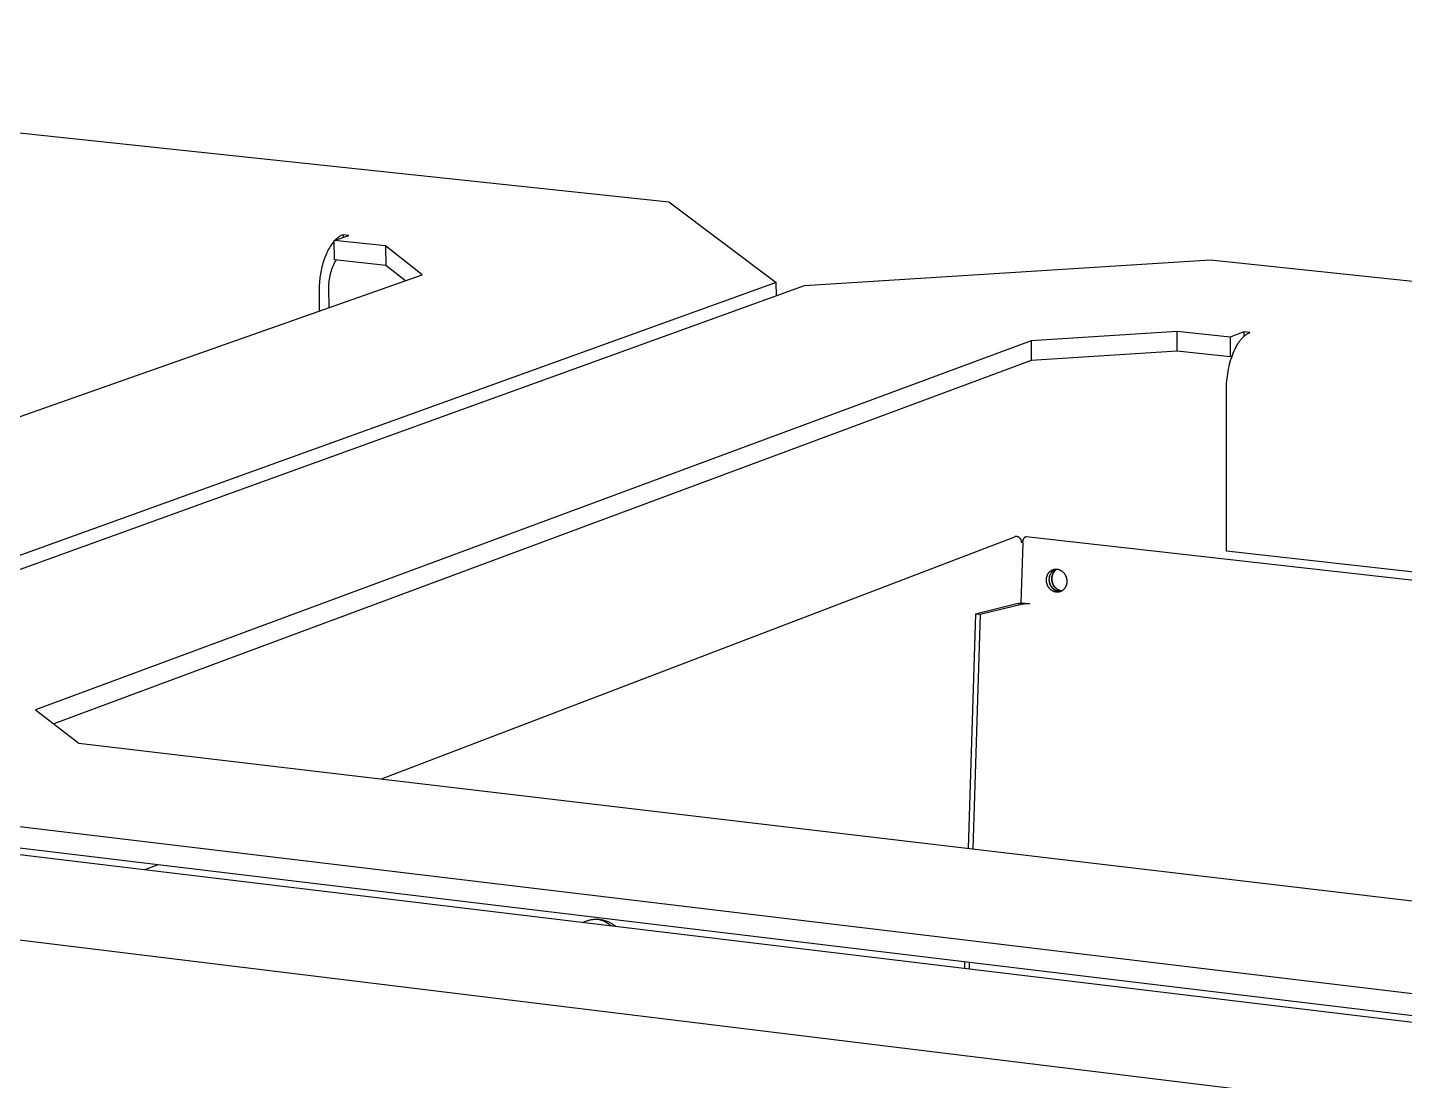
# Model space of a CAD drawing. Header units: millimetres. Extents: x 974 to 5700, y -47 to 3256.
# Drawn here: x 2355.9 to 2558.8, y 1244.7 to 1399.8 of the extents above; entities that cross this region are included whole.
import ezdxf

# ---------------------------------------------------------------- set-up
doc = ezdxf.new("R2010")
doc.units = ezdxf.units.MM
doc.header["$MEASUREMENT"] = 0
doc.layers.add('Domyslna', color=7, linetype='Continuous', true_color=0x000000)
doc.layers.add('Utwórz2D linie widoczne', color=7, linetype='Continuous', true_color=0x000000)

msp = doc.modelspace()

# ---------------------------------------------------------------- linework, layer by layer
at = {"layer": 'Domyslna'}
msp.add_line((2304.25, 1271.53), (2606.34, 1234.64), dxfattribs=at)
at = {"layer": 'Utwórz2D linie widoczne'}
for p, q in [((2209.34, 1399.8), (2450.39, 1374.11)), ((2450.39, 1374.11), (2466.24, 1362.24)), ((2400.5, 1367.53), (2400.39, 1367.34)), ((2400.62, 1367.71), (2400.5, 1367.53)), ((2400.74, 1367.88), (2400.62, 1367.71)), ((2400.86, 1368.04), (2400.74, 1367.88)), ((2400.92, 1368.12), (2400.86, 1368.04)), ((2400.98, 1368.19), (2400.92, 1368.12)), ((2401.05, 1368.27), (2400.98, 1368.19)), ((2401.11, 1368.34), (2401.05, 1368.27)), ((2401.11, 1368.43), (2403.24, 1369.18)), ((2401.13, 1365.58), (2401.11, 1368.43)), ((2408.66, 1367.62), (2401.11, 1368.43)), ((2401.31, 1368.55), (2401.24, 1368.48)), ((2401.38, 1368.62), (2401.31, 1368.55)), ((2401.46, 1368.69), (2401.38, 1368.62)), ((2401.53, 1368.76), (2401.46, 1368.69)), ((2401.61, 1368.82), (2401.53, 1368.76)), ((2401.69, 1368.88), (2401.61, 1368.82)), ((2401.77, 1368.94), (2401.69, 1368.88)), ((2401.86, 1369), (2401.77, 1368.94)), ((2401.95, 1369.05), (2401.86, 1369)), ((2402.03, 1369.1), (2401.95, 1369.05)), ((2402.12, 1369.15), (2402.03, 1369.1)), ((2402.21, 1369.19), (2402.12, 1369.15)), ((2402.31, 1369.23), (2402.21, 1369.19)), ((2402.4, 1369.27), (2402.31, 1369.23)), ((2402.4, 1369.27), (2402.4, 1368.89)), ((2403.24, 1369.18), (2402.4, 1369.27)), ((2414.08, 1363.37), (2408.66, 1367.62)), ((2408.66, 1367.62), (2408.69, 1364.76)), ((2399.59, 1365.56), (2399.51, 1365.31)), ((2399.68, 1365.8), (2399.59, 1365.56)), ((2399.77, 1366.04), (2399.68, 1365.8)), ((2399.86, 1366.27), (2399.77, 1366.04)), ((2399.96, 1366.5), (2399.86, 1366.27)), ((2400.06, 1366.72), (2399.96, 1366.5)), ((2400.17, 1366.93), (2400.06, 1366.72)), ((2400.28, 1367.14), (2400.17, 1366.93)), ((2400.39, 1367.34), (2400.28, 1367.14)), ((2408.69, 1364.76), (2401.13, 1365.58)), ((2401.28, 1365.33), (2401.41, 1365.55)), ((2470.4, 1361.79), (2530.21, 1365.6)), ((2530.21, 1365.6), (2792.65, 1337.63)), ((2263.48, 1310.31), (2414.08, 1363.37)), ((2399.07, 1363.5), (2399.03, 1363.23)), ((2399.12, 1363.76), (2399.07, 1363.5)), ((2399.17, 1364.02), (2399.12, 1363.76)), ((2399.23, 1364.28), (2399.17, 1364.02)), ((2399.29, 1364.54), (2399.23, 1364.28)), ((2399.36, 1364.8), (2399.29, 1364.54)), ((2399.43, 1365.06), (2399.36, 1364.8)), ((2399.51, 1365.31), (2399.43, 1365.06)), ((2400.49, 1363.23), (2400.54, 1363.48)), ((2400.54, 1363.48), (2400.61, 1363.72)), ((2400.61, 1363.72), (2400.68, 1363.96)), ((2400.68, 1363.96), (2400.76, 1364.19)), ((2400.76, 1364.19), (2400.85, 1364.43)), ((2400.85, 1364.43), (2400.95, 1364.66)), ((2400.95, 1364.66), (2401.05, 1364.89)), ((2401.05, 1364.89), (2401.16, 1365.11)), ((2401.16, 1365.11), (2401.28, 1365.33)), ((2411.58, 1362.49), (2408.69, 1364.76)), ((2466.24, 1362.24), (2296.25, 1300.93)), ((2300.62, 1300.41), (2470.4, 1361.79)), ((2398.88, 1361.45), (2398.87, 1360.98)), ((2398.9, 1361.95), (2398.88, 1361.45)), ((2398.92, 1362.2), (2398.9, 1361.95)), ((2398.94, 1362.46), (2398.92, 1362.2)), ((2398.96, 1362.71), (2398.94, 1362.46)), ((2399, 1362.97), (2398.96, 1362.71)), ((2399.03, 1363.23), (2399, 1362.97)), ((2400.33, 1361.99), (2400.35, 1362.24)), ((2400.33, 1361.74), (2400.33, 1361.99)), ((2400.33, 1361.49), (2400.33, 1361.74)), ((2400.36, 1358.53), (2400.33, 1361.49)), ((2400.35, 1362.24), (2400.37, 1362.49)), ((2400.37, 1362.49), (2400.4, 1362.74)), ((2400.4, 1362.74), (2400.44, 1362.98)), ((2400.44, 1362.98), (2400.49, 1363.23)), ((2466.25, 1360.28), (2466.24, 1362.24)), ((2398.87, 1360.98), (2398.9, 1358.02)), ((2503.79, 1353.64), (2357.09, 1299.3)), ((2525.28, 1355.02), (2503.79, 1353.64)), ((2503.79, 1353.64), (2503.8, 1350.73)), ((2525.28, 1352.12), (2525.28, 1355.02)), ((2533.09, 1354.18), (2525.28, 1355.02)), ((2535.14, 1354.95), (2533.09, 1354.18)), ((2533.09, 1354.18), (2533.09, 1351.28)), ((2534.19, 1353.11), (2534.27, 1353.23)), ((2534.27, 1353.23), (2534.34, 1353.35)), ((2534.34, 1353.35), (2534.42, 1353.46)), ((2534.42, 1353.46), (2534.5, 1353.57)), ((2534.5, 1353.57), (2534.58, 1353.68)), ((2534.58, 1353.68), (2534.66, 1353.78)), ((2534.66, 1353.78), (2534.74, 1353.88)), ((2534.74, 1353.88), (2534.82, 1353.97)), ((2534.82, 1353.97), (2534.9, 1354.06)), ((2534.9, 1354.06), (2534.98, 1354.14)), ((2534.98, 1354.14), (2535.06, 1354.22)), ((2535.06, 1354.22), (2535.14, 1354.3)), ((2535.14, 1354.95), (2535.14, 1354.3)), ((2536, 1354.85), (2535.14, 1354.95)), ((2535.14, 1354.3), (2535.22, 1354.37)), ((2535.22, 1354.37), (2535.3, 1354.44)), ((2535.3, 1354.44), (2535.38, 1354.5)), ((2535.38, 1354.5), (2535.46, 1354.56)), ((2535.46, 1354.56), (2535.54, 1354.61)), ((2535.54, 1354.61), (2535.62, 1354.66)), ((2535.62, 1354.66), (2535.65, 1354.69)), ((2535.65, 1354.69), (2535.69, 1354.71)), ((2535.69, 1354.71), (2535.73, 1354.73)), ((2535.73, 1354.73), (2535.77, 1354.75)), ((2535.77, 1354.75), (2535.81, 1354.77)), ((2535.81, 1354.77), (2535.85, 1354.79)), ((2535.85, 1354.79), (2535.89, 1354.81)), ((2535.89, 1354.81), (2535.93, 1354.82)), ((2535.93, 1354.82), (2535.97, 1354.84)), ((2535.97, 1354.84), (2536, 1354.85)), ((2525.28, 1352.12), (2503.8, 1350.73)), ((2533.09, 1351.28), (2525.28, 1352.12)), ((2533.39, 1351.39), (2533.09, 1351.28)), ((2533.22, 1350.87), (2533.33, 1351.2)), ((2533.33, 1351.2), (2533.44, 1351.53)), ((2533.44, 1351.53), (2533.57, 1351.84)), ((2533.57, 1351.84), (2533.7, 1352.15)), ((2533.7, 1352.15), (2533.83, 1352.44)), ((2533.83, 1352.44), (2533.97, 1352.72)), ((2533.97, 1352.72), (2534.04, 1352.85)), ((2534.04, 1352.85), (2534.12, 1352.98)), ((2534.12, 1352.98), (2534.19, 1353.11)), ((2503.8, 1350.73), (2359.79, 1297.22)), ((2532.74, 1348.77), (2532.8, 1349.13)), ((2532.8, 1349.13), (2532.87, 1349.48)), ((2532.87, 1349.48), (2532.94, 1349.84)), ((2532.94, 1349.84), (2533.03, 1350.19)), ((2533.03, 1350.19), (2533.12, 1350.53)), ((2533.12, 1350.53), (2533.22, 1350.87)), ((2532.57, 1347.05), (2532.59, 1347.39)), ((2532.59, 1347.39), (2532.61, 1347.73)), ((2532.61, 1347.73), (2532.65, 1348.07)), ((2532.65, 1348.07), (2532.69, 1348.42)), ((2532.69, 1348.42), (2532.74, 1348.77)), ((2532.56, 1346.72), (2532.57, 1347.05)), ((2532.56, 1346.4), (2532.56, 1346.72)), ((2532.56, 1322.66), (2532.56, 1346.4)), ((2408.09, 1289.1), (2501.36, 1324.79)), ((2501.39, 1324.79), (2501.36, 1324.79)), ((2501.42, 1324.8), (2501.39, 1324.79)), ((2501.45, 1324.8), (2501.42, 1324.8)), ((2501.47, 1324.81), (2501.45, 1324.8)), ((2501.5, 1324.81), (2501.47, 1324.81)), ((2501.53, 1324.81), (2501.5, 1324.81)), ((2501.56, 1324.81), (2501.53, 1324.81)), ((2501.58, 1324.81), (2501.56, 1324.81)), ((2501.61, 1324.81), (2501.58, 1324.81)), ((2501.64, 1324.81), (2501.61, 1324.81)), ((2501.67, 1324.8), (2501.64, 1324.81)), ((2501.7, 1324.8), (2501.67, 1324.8)), ((2501.72, 1324.79), (2501.7, 1324.8)), ((2501.75, 1324.79), (2501.72, 1324.79)), ((2501.78, 1324.78), (2501.75, 1324.79)), ((2501.8, 1324.77), (2501.78, 1324.78)), ((2501.83, 1324.76), (2501.8, 1324.77)), ((2502.98, 1324.78), (2502.95, 1324.76)), ((2503.01, 1324.79), (2502.98, 1324.78)), ((2503.03, 1324.8), (2503.01, 1324.79)), ((2503.03, 1324.8), (2704.35, 1302.22)), ((2501.86, 1324.76), (2501.83, 1324.76)), ((2501.88, 1324.74), (2501.86, 1324.76)), ((2501.91, 1324.73), (2501.88, 1324.74)), ((2501.93, 1324.72), (2501.91, 1324.73)), ((2501.96, 1324.71), (2501.93, 1324.72)), ((2501.98, 1324.69), (2501.96, 1324.71)), ((2502, 1324.68), (2501.98, 1324.69)), ((2502.03, 1324.66), (2502, 1324.68)), ((2502.05, 1324.65), (2502.03, 1324.66)), ((2502.07, 1324.63), (2502.05, 1324.65)), ((2502.09, 1324.61), (2502.07, 1324.63)), ((2502.11, 1324.59), (2502.09, 1324.61)), ((2502.13, 1324.57), (2502.11, 1324.59)), ((2502.15, 1324.55), (2502.13, 1324.57)), ((2502.17, 1324.53), (2502.15, 1324.55)), ((2502.19, 1324.51), (2502.17, 1324.53)), ((2502.21, 1324.49), (2502.19, 1324.51)), ((2502.22, 1324.47), (2502.21, 1324.49)), ((2502.24, 1324.45), (2502.22, 1324.47)), ((2502.25, 1324.42), (2502.24, 1324.45)), ((2502.27, 1324.4), (2502.25, 1324.42)), ((2502.54, 1323.88), (2502.26, 1315.02)), ((2502.28, 1324.37), (2502.27, 1324.4)), ((2502.29, 1324.35), (2502.28, 1324.37)), ((2502.3, 1324.32), (2502.29, 1324.35)), ((2502.32, 1324.3), (2502.3, 1324.32)), ((2502.32, 1324.27), (2502.32, 1324.3)), ((2502.33, 1324.24), (2502.32, 1324.27)), ((2502.34, 1324.22), (2502.33, 1324.24)), ((2502.35, 1324.19), (2502.34, 1324.22)), ((2502.35, 1324.16), (2502.35, 1324.19)), ((2502.36, 1324.14), (2502.35, 1324.16)), ((2502.35, 1324.11), (2502.56, 1324.13)), ((2502.36, 1324.11), (2502.36, 1324.14)), ((2502.37, 1324.08), (2502.36, 1324.11)), ((2502.37, 1324.05), (2502.37, 1324.08)), ((2502.37, 1324.03), (2502.37, 1324.05)), ((2502.37, 1324), (2502.37, 1324.03)), ((2502.37, 1323.97), (2502.37, 1324)), ((2502.37, 1323.94), (2502.37, 1323.97)), ((2502.37, 1323.92), (2502.37, 1323.94)), ((2502.4, 1323.93), (2502.37, 1323.92)), ((2502.42, 1323.94), (2502.4, 1323.93)), ((2502.45, 1323.94), (2502.42, 1323.94)), ((2502.48, 1323.95), (2502.45, 1323.94)), ((2502.51, 1323.96), (2502.48, 1323.95)), ((2502.54, 1323.97), (2502.51, 1323.96)), ((2502.54, 1324.15), (2502.53, 1324.12)), ((2502.53, 1324.12), (2502.53, 1324.09)), ((2502.53, 1324.09), (2502.53, 1324.06)), ((2502.53, 1324.06), (2502.53, 1324.03)), ((2502.53, 1324.03), (2502.53, 1324)), ((2502.53, 1324), (2502.53, 1323.97)), ((2502.53, 1323.97), (2502.53, 1323.94)), ((2502.53, 1323.94), (2502.53, 1323.91)), ((2502.53, 1323.91), (2502.54, 1323.88)), ((2502.55, 1324.21), (2502.54, 1324.18)), ((2502.54, 1324.18), (2502.54, 1324.15)), ((2502.56, 1324.26), (2502.55, 1324.23)), ((2502.55, 1324.23), (2502.55, 1324.21)), ((2502.57, 1324.29), (2502.56, 1324.26)), ((2502.58, 1324.32), (2502.57, 1324.29)), ((2502.59, 1324.35), (2502.58, 1324.32)), ((2502.6, 1324.37), (2502.59, 1324.35)), ((2502.61, 1324.4), (2502.6, 1324.37)), ((2502.63, 1324.43), (2502.61, 1324.4)), ((2502.64, 1324.45), (2502.63, 1324.43)), ((2502.66, 1324.48), (2502.64, 1324.45)), ((2502.67, 1324.5), (2502.66, 1324.48)), ((2502.69, 1324.53), (2502.67, 1324.5)), ((2502.71, 1324.55), (2502.69, 1324.53)), ((2502.73, 1324.57), (2502.71, 1324.55)), ((2502.75, 1324.6), (2502.73, 1324.57)), ((2502.77, 1324.62), (2502.75, 1324.6)), ((2502.79, 1324.64), (2502.77, 1324.62)), ((2502.81, 1324.66), (2502.79, 1324.64)), ((2502.83, 1324.68), (2502.81, 1324.66)), ((2502.86, 1324.7), (2502.83, 1324.68)), ((2502.88, 1324.72), (2502.86, 1324.7)), ((2502.9, 1324.73), (2502.88, 1324.72)), ((2502.93, 1324.75), (2502.9, 1324.73)), ((2502.95, 1324.76), (2502.93, 1324.75)), ((2706.55, 1303.17), (2532.56, 1322.66)), ((2506.05, 1318.71), (2506.06, 1318.75)), ((2506.05, 1318.67), (2506.05, 1318.71)), ((2506.06, 1318.75), (2506.07, 1318.78)), ((2506.07, 1318.78), (2506.08, 1318.82)), ((2506.08, 1318.86), (2506.09, 1318.9)), ((2506.08, 1318.82), (2506.08, 1318.86)), ((2506.09, 1318.9), (2506.1, 1318.94)), ((2506.1, 1318.94), (2506.12, 1318.98)), ((2506.12, 1318.98), (2506.13, 1319.02)), ((2506.13, 1319.02), (2506.14, 1319.05)), ((2506.14, 1319.05), (2506.16, 1319.09)), ((2506.16, 1319.09), (2506.17, 1319.13)), ((2506.17, 1319.13), (2506.19, 1319.17)), ((2506.19, 1319.17), (2506.21, 1319.2)), ((2506.21, 1319.2), (2506.22, 1319.24)), ((2506.22, 1319.24), (2506.24, 1319.27)), ((2506.24, 1319.27), (2506.26, 1319.31)), ((2506.26, 1319.31), (2506.28, 1319.35)), ((2506.28, 1319.35), (2506.31, 1319.38)), ((2506.31, 1319.38), (2506.33, 1319.41)), ((2506.33, 1319.41), (2506.35, 1319.45)), ((2506.35, 1319.45), (2506.38, 1319.48)), ((2506.38, 1319.48), (2506.4, 1319.51)), ((2506.4, 1319.51), (2506.43, 1319.54)), ((2506.43, 1318.73), (2506.42, 1318.67)), ((2506.43, 1319.54), (2506.46, 1319.57)), ((2506.44, 1318.79), (2506.43, 1318.73)), ((2506.46, 1318.85), (2506.44, 1318.79)), ((2506.46, 1319.57), (2506.48, 1319.6)), ((2506.47, 1318.91), (2506.46, 1318.85)), ((2506.49, 1318.97), (2506.47, 1318.91)), ((2506.47, 1318.69), (2506.48, 1318.75)), ((2506.47, 1318.63), (2506.47, 1318.69)), ((2506.48, 1319.6), (2506.51, 1319.63)), ((2506.48, 1318.75), (2506.49, 1318.82)), ((2506.51, 1319.03), (2506.49, 1318.97)), ((2506.49, 1318.82), (2506.5, 1318.88)), ((2506.5, 1318.88), (2506.52, 1318.94)), ((2506.51, 1319.63), (2506.54, 1319.66)), ((2506.53, 1319.09), (2506.51, 1319.03)), ((2506.52, 1318.94), (2506.54, 1319)), ((2506.55, 1319.15), (2506.53, 1319.09)), ((2506.54, 1319.66), (2506.57, 1319.68)), ((2506.54, 1319), (2506.56, 1319.06)), ((2506.58, 1319.21), (2506.55, 1319.15)), ((2506.56, 1319.06), (2506.58, 1319.12)), ((2506.57, 1319.68), (2506.6, 1319.71)), ((2506.6, 1319.26), (2506.58, 1319.21)), ((2506.58, 1319.12), (2506.6, 1319.17)), ((2506.6, 1319.71), (2506.63, 1319.73)), ((2506.63, 1319.32), (2506.6, 1319.26)), ((2506.6, 1319.17), (2506.63, 1319.23)), ((2506.63, 1319.73), (2506.66, 1319.76)), ((2506.66, 1319.37), (2506.63, 1319.32)), ((2506.63, 1319.23), (2506.65, 1319.29)), ((2506.65, 1319.29), (2506.68, 1319.34)), ((2506.66, 1319.76), (2506.69, 1319.78)), ((2506.69, 1319.42), (2506.66, 1319.37)), ((2506.68, 1319.34), (2506.71, 1319.4)), ((2506.69, 1319.78), (2506.73, 1319.8)), ((2506.73, 1319.48), (2506.69, 1319.42)), ((2506.71, 1319.4), (2506.75, 1319.45)), ((2506.73, 1319.8), (2506.76, 1319.82)), ((2506.77, 1319.53), (2506.73, 1319.48)), ((2506.75, 1319.45), (2506.78, 1319.5)), ((2506.76, 1319.82), (2506.79, 1319.84)), ((2506.8, 1319.58), (2506.77, 1319.53)), ((2506.78, 1319.5), (2506.82, 1319.55)), ((2506.79, 1319.84), (2506.83, 1319.86)), ((2506.8, 1318.76), (2506.79, 1318.7)), ((2506.79, 1318.7), (2506.79, 1318.63)), ((2506.84, 1319.62), (2506.8, 1319.58)), ((2506.81, 1318.88), (2506.8, 1318.82)), ((2506.8, 1318.82), (2506.8, 1318.76)), ((2506.83, 1318.94), (2506.81, 1318.88)), ((2506.82, 1319.55), (2506.86, 1319.6)), ((2506.83, 1319.86), (2506.86, 1319.88)), ((2506.84, 1319), (2506.83, 1318.94)), ((2506.84, 1318.73), (2506.83, 1318.67)), ((2506.88, 1319.67), (2506.84, 1319.62)), ((2506.86, 1319.06), (2506.84, 1319)), ((2506.85, 1318.86), (2506.84, 1318.79)), ((2506.84, 1318.79), (2506.84, 1318.73)), ((2506.86, 1318.92), (2506.85, 1318.86)), ((2506.86, 1319.88), (2506.89, 1319.89)), ((2506.86, 1319.6), (2506.9, 1319.65)), ((2506.87, 1319.12), (2506.86, 1319.06)), ((2506.88, 1318.98), (2506.86, 1318.92)), ((2506.9, 1319.18), (2506.87, 1319.12)), ((2506.93, 1319.71), (2506.88, 1319.67)), ((2506.89, 1319.04), (2506.88, 1318.98)), ((2506.89, 1319.89), (2506.93, 1319.91)), ((2506.91, 1319.1), (2506.89, 1319.04)), ((2506.9, 1319.65), (2506.94, 1319.69)), ((2506.92, 1319.24), (2506.9, 1319.18)), ((2506.93, 1319.16), (2506.91, 1319.1)), ((2506.94, 1319.3), (2506.92, 1319.24)), ((2506.93, 1319.91), (2506.96, 1319.92)), ((2506.97, 1319.76), (2506.93, 1319.71)), ((2506.95, 1319.22), (2506.93, 1319.16)), ((2506.94, 1319.69), (2506.98, 1319.74)), ((2506.97, 1319.35), (2506.94, 1319.3)), ((2506.97, 1319.28), (2506.95, 1319.22)), ((2506.96, 1319.92), (2507, 1319.94)), ((2507.02, 1319.8), (2506.97, 1319.76)), ((2507, 1319.41), (2506.97, 1319.35)), ((2507, 1319.33), (2506.97, 1319.28)), ((2506.98, 1319.74), (2507.03, 1319.78)), ((2507, 1319.94), (2507.03, 1319.95)), ((2507.03, 1319.46), (2507, 1319.41)), ((2507.03, 1319.39), (2507, 1319.33)), ((2507.07, 1319.84), (2507.02, 1319.8)), ((2507.03, 1319.95), (2507.07, 1319.96)), ((2507.03, 1319.78), (2507.07, 1319.83)), ((2507.06, 1319.51), (2507.03, 1319.46)), ((2507.06, 1319.45), (2507.03, 1319.39)), ((2507.09, 1319.57), (2507.06, 1319.51)), ((2507.09, 1319.5), (2507.06, 1319.45)), ((2507.07, 1319.96), (2507.1, 1319.97)), ((2507.11, 1319.88), (2507.07, 1319.84)), ((2507.07, 1319.83), (2507.12, 1319.87)), ((2507.13, 1319.62), (2507.09, 1319.57)), ((2507.12, 1319.55), (2507.09, 1319.5)), ((2507.1, 1319.97), (2507.14, 1319.98)), ((2507.16, 1319.92), (2507.11, 1319.88)), ((2507.12, 1319.87), (2507.17, 1319.9)), ((2507.16, 1319.61), (2507.12, 1319.55)), ((2507.17, 1319.67), (2507.13, 1319.62)), ((2507.14, 1319.98), (2507.17, 1319.99)), ((2507.22, 1319.95), (2507.16, 1319.92)), ((2507.19, 1319.66), (2507.16, 1319.61)), ((2507.17, 1319.99), (2507.21, 1319.99)), ((2507.17, 1319.9), (2507.22, 1319.94)), ((2507.2, 1319.71), (2507.17, 1319.67)), ((2507.23, 1319.71), (2507.19, 1319.66)), ((2507.24, 1319.76), (2507.2, 1319.71)), ((2507.21, 1319.99), (2507.25, 1320)), ((2507.22, 1319.94), (2507.27, 1319.98)), ((2507.27, 1319.98), (2507.22, 1319.95)), ((2507.27, 1319.75), (2507.23, 1319.71)), ((2507.29, 1319.81), (2507.24, 1319.76)), ((2507.25, 1320), (2507.28, 1320)), ((2507.27, 1319.98), (2507.32, 1320.01)), ((2507.31, 1319.8), (2507.27, 1319.75)), ((2507.28, 1320), (2507.32, 1320.01)), ((2507.33, 1319.85), (2507.29, 1319.81)), ((2507.36, 1319.85), (2507.31, 1319.8)), ((2507.32, 1320.01), (2507.35, 1320.01)), ((2507.38, 1319.89), (2507.33, 1319.85)), ((2507.35, 1320.01), (2507.39, 1320.01)), ((2507.4, 1319.89), (2507.36, 1319.85)), ((2507.42, 1319.93), (2507.38, 1319.89)), ((2507.39, 1320.01), (2507.42, 1320.01)), ((2507.45, 1319.93), (2507.4, 1319.89)), ((2507.42, 1320.01), (2507.46, 1320.01)), ((2507.47, 1319.97), (2507.42, 1319.93)), ((2507.5, 1319.97), (2507.45, 1319.93)), ((2507.46, 1320.01), (2507.49, 1320.01)), ((2507.52, 1320.01), (2507.47, 1319.97)), ((2507.49, 1320.01), (2507.52, 1320.01)), ((2507.55, 1320.01), (2507.5, 1319.97)), ((2507.52, 1320.01), (2507.56, 1320.01)), ((2507.56, 1320.01), (2507.59, 1320.01)), ((2507.59, 1320.01), (2507.62, 1320)), ((2507.62, 1320), (2507.66, 1320)), ((2507.66, 1320), (2507.69, 1319.99)), ((2507.69, 1319.99), (2507.73, 1319.98)), ((2507.73, 1319.98), (2507.76, 1319.98)), ((2507.76, 1319.98), (2507.79, 1319.97)), ((2507.79, 1319.97), (2507.83, 1319.96)), ((2507.83, 1319.96), (2507.86, 1319.95)), ((2507.86, 1319.95), (2507.9, 1319.93)), ((2507.9, 1319.93), (2507.93, 1319.92)), ((2507.93, 1319.92), (2507.97, 1319.91)), ((2507.97, 1319.91), (2508, 1319.89)), ((2508, 1319.89), (2508.04, 1319.88)), ((2508.04, 1319.88), (2508.07, 1319.86)), ((2508.07, 1319.86), (2508.11, 1319.84)), ((2508.11, 1319.84), (2508.14, 1319.82)), ((2508.14, 1319.82), (2508.18, 1319.8)), ((2508.18, 1319.8), (2508.21, 1319.78)), ((2508.21, 1319.78), (2508.24, 1319.76)), ((2508.24, 1319.76), (2508.28, 1319.74)), ((2508.28, 1319.74), (2508.31, 1319.71)), ((2508.31, 1319.71), (2508.34, 1319.69)), ((2508.34, 1319.69), (2508.37, 1319.66)), ((2508.37, 1319.66), (2508.41, 1319.64)), ((2508.41, 1319.64), (2508.44, 1319.61)), ((2508.44, 1319.61), (2508.47, 1319.58)), ((2508.47, 1319.58), (2508.5, 1319.55)), ((2508.5, 1319.55), (2508.53, 1319.52)), ((2508.53, 1319.52), (2508.56, 1319.49)), ((2508.56, 1319.49), (2508.58, 1319.46)), ((2508.58, 1319.46), (2508.61, 1319.42)), ((2508.61, 1319.42), (2508.64, 1319.39)), ((2508.64, 1319.39), (2508.67, 1319.35)), ((2508.67, 1319.35), (2508.69, 1319.32)), ((2508.69, 1319.32), (2508.72, 1319.28)), ((2508.72, 1319.28), (2508.74, 1319.25)), ((2508.74, 1319.25), (2508.76, 1319.21)), ((2508.76, 1319.21), (2508.78, 1319.17)), ((2508.78, 1319.17), (2508.81, 1319.13)), ((2508.81, 1319.13), (2508.83, 1319.1)), ((2508.83, 1319.1), (2508.85, 1319.06)), ((2508.85, 1319.06), (2508.86, 1319.02)), ((2508.86, 1319.02), (2508.88, 1318.98)), ((2508.88, 1318.98), (2508.9, 1318.94)), ((2508.9, 1318.94), (2508.91, 1318.9)), ((2508.91, 1318.9), (2508.93, 1318.86)), ((2508.93, 1318.86), (2508.94, 1318.82)), ((2508.94, 1318.82), (2508.96, 1318.78)), ((2508.96, 1318.78), (2508.97, 1318.73)), ((2508.97, 1318.73), (2508.98, 1318.69)), ((2508.98, 1318.69), (2508.99, 1318.65)), ((2506.03, 1318.52), (2506.04, 1318.55)), ((2506.03, 1318.48), (2506.03, 1318.52)), ((2506.03, 1318.44), (2506.03, 1318.48)), ((2506.03, 1318.4), (2506.03, 1318.44)), ((2506.03, 1318.36), (2506.03, 1318.4)), ((2506.03, 1318.33), (2506.03, 1318.36)), ((2506.04, 1318.29), (2506.03, 1318.33)), ((2506.04, 1318.63), (2506.05, 1318.67)), ((2506.04, 1318.59), (2506.04, 1318.63)), ((2506.04, 1318.55), (2506.04, 1318.59)), ((2506.04, 1318.25), (2506.04, 1318.29)), ((2506.04, 1318.21), (2506.04, 1318.25)), ((2506.05, 1318.17), (2506.04, 1318.21)), ((2506.05, 1318.13), (2506.05, 1318.17)), ((2506.06, 1318.09), (2506.05, 1318.13)), ((2506.07, 1318.05), (2506.06, 1318.09)), ((2506.08, 1318.01), (2506.07, 1318.05)), ((2506.08, 1317.97), (2506.08, 1318.01)), ((2506.09, 1317.92), (2506.08, 1317.97)), ((2506.11, 1317.88), (2506.09, 1317.92)), ((2506.12, 1317.84), (2506.11, 1317.88)), ((2506.13, 1317.8), (2506.12, 1317.84)), ((2506.14, 1317.76), (2506.13, 1317.8)), ((2506.16, 1317.72), (2506.14, 1317.76)), ((2506.18, 1317.68), (2506.16, 1317.72)), ((2506.19, 1317.64), (2506.18, 1317.68)), ((2506.21, 1317.6), (2506.19, 1317.64)), ((2506.23, 1317.56), (2506.21, 1317.6)), ((2506.25, 1317.52), (2506.23, 1317.56)), ((2506.27, 1317.48), (2506.25, 1317.52)), ((2506.29, 1317.45), (2506.27, 1317.48)), ((2506.31, 1317.41), (2506.29, 1317.45)), ((2506.33, 1317.37), (2506.31, 1317.41)), ((2506.36, 1317.34), (2506.33, 1317.37)), ((2506.38, 1317.3), (2506.36, 1317.34)), ((2506.41, 1317.26), (2506.38, 1317.3)), ((2506.42, 1318.61), (2506.41, 1318.55)), ((2506.41, 1318.55), (2506.41, 1318.48)), ((2506.41, 1318.48), (2506.41, 1318.42)), ((2506.41, 1318.42), (2506.41, 1318.36)), ((2506.41, 1318.36), (2506.42, 1318.3)), ((2506.43, 1317.23), (2506.41, 1317.26)), ((2506.42, 1318.67), (2506.42, 1318.61)), ((2506.42, 1318.3), (2506.43, 1318.24)), ((2506.43, 1318.24), (2506.43, 1318.17)), ((2506.43, 1318.17), (2506.45, 1318.11)), ((2506.46, 1317.2), (2506.43, 1317.23)), ((2506.45, 1318.11), (2506.46, 1318.05)), ((2506.46, 1318.57), (2506.47, 1318.63)), ((2506.46, 1318.51), (2506.46, 1318.57)), ((2506.46, 1318.44), (2506.46, 1318.51)), ((2506.46, 1318.38), (2506.46, 1318.44)), ((2506.46, 1318.32), (2506.46, 1318.38)), ((2506.47, 1318.26), (2506.46, 1318.32)), ((2506.46, 1318.05), (2506.47, 1317.99)), ((2506.49, 1317.16), (2506.46, 1317.2)), ((2506.48, 1318.19), (2506.47, 1318.26)), ((2506.47, 1317.99), (2506.49, 1317.93)), ((2506.49, 1318.13), (2506.48, 1318.19)), ((2506.5, 1318.07), (2506.49, 1318.13)), ((2506.49, 1317.93), (2506.51, 1317.87)), ((2506.52, 1317.13), (2506.49, 1317.16)), ((2506.52, 1318.01), (2506.5, 1318.07)), ((2506.51, 1317.87), (2506.53, 1317.81)), ((2506.54, 1317.95), (2506.52, 1318.01)), ((2506.55, 1317.1), (2506.52, 1317.13)), ((2506.53, 1317.81), (2506.56, 1317.76)), ((2506.56, 1317.89), (2506.54, 1317.95)), ((2506.58, 1317.07), (2506.55, 1317.1)), ((2506.58, 1317.83), (2506.56, 1317.89)), ((2506.56, 1317.76), (2506.58, 1317.7)), ((2506.6, 1317.78), (2506.58, 1317.83)), ((2506.58, 1317.7), (2506.61, 1317.64)), ((2506.61, 1317.04), (2506.58, 1317.07)), ((2506.63, 1317.72), (2506.6, 1317.78)), ((2506.61, 1317.64), (2506.64, 1317.59)), ((2506.64, 1317.01), (2506.61, 1317.04)), ((2506.65, 1317.66), (2506.63, 1317.72)), ((2506.64, 1317.59), (2506.67, 1317.54)), ((2506.67, 1316.98), (2506.64, 1317.01)), ((2506.68, 1317.61), (2506.65, 1317.66)), ((2506.67, 1317.54), (2506.7, 1317.48)), ((2506.7, 1316.96), (2506.67, 1316.98)), ((2506.71, 1317.55), (2506.68, 1317.61)), ((2506.7, 1317.48), (2506.74, 1317.43)), ((2506.73, 1316.93), (2506.7, 1316.96)), ((2506.75, 1317.5), (2506.71, 1317.55)), ((2506.76, 1316.9), (2506.73, 1316.93)), ((2506.74, 1317.43), (2506.77, 1317.38)), ((2506.78, 1317.45), (2506.75, 1317.5)), ((2506.8, 1316.88), (2506.76, 1316.9)), ((2506.77, 1317.38), (2506.81, 1317.33)), ((2506.79, 1318.63), (2506.78, 1318.57)), ((2506.78, 1318.57), (2506.79, 1318.51)), ((2506.82, 1317.4), (2506.78, 1317.45)), ((2506.79, 1318.51), (2506.79, 1318.45)), ((2506.79, 1318.45), (2506.79, 1318.39)), ((2506.79, 1318.39), (2506.8, 1318.32)), ((2506.8, 1318.32), (2506.81, 1318.26)), ((2506.83, 1316.86), (2506.8, 1316.88)), ((2506.81, 1318.26), (2506.82, 1318.2)), ((2506.81, 1317.33), (2506.85, 1317.28)), ((2506.82, 1318.2), (2506.83, 1318.14)), ((2506.86, 1317.35), (2506.82, 1317.4)), ((2506.83, 1318.67), (2506.83, 1318.61)), ((2506.83, 1318.61), (2506.83, 1318.54)), ((2506.83, 1318.54), (2506.83, 1318.48)), ((2506.83, 1318.48), (2506.84, 1318.42)), ((2506.83, 1318.14), (2506.85, 1318.08)), ((2506.86, 1316.84), (2506.83, 1316.86)), ((2506.84, 1318.42), (2506.84, 1318.36)), ((2506.84, 1318.36), (2506.85, 1318.29)), ((2506.85, 1318.29), (2506.86, 1318.23)), ((2506.85, 1318.08), (2506.87, 1318.02)), ((2506.85, 1317.28), (2506.89, 1317.24)), ((2506.86, 1318.23), (2506.88, 1318.17)), ((2506.9, 1317.3), (2506.86, 1317.35)), ((2506.9, 1316.81), (2506.86, 1316.84)), ((2506.87, 1318.02), (2506.89, 1317.96)), ((2506.88, 1318.17), (2506.89, 1318.11)), ((2506.89, 1318.11), (2506.91, 1318.05)), ((2506.89, 1317.96), (2506.91, 1317.9)), ((2506.89, 1317.24), (2506.94, 1317.19)), ((2506.94, 1317.25), (2506.9, 1317.3)), ((2506.93, 1316.79), (2506.9, 1316.81)), ((2506.91, 1318.05), (2506.93, 1317.99)), ((2506.91, 1317.9), (2506.93, 1317.85)), ((2506.93, 1317.99), (2506.95, 1317.93)), ((2506.93, 1317.85), (2506.96, 1317.79)), ((2506.97, 1316.78), (2506.93, 1316.79)), ((2506.98, 1317.21), (2506.94, 1317.25)), ((2506.94, 1317.19), (2506.98, 1317.15)), ((2506.95, 1317.93), (2506.97, 1317.87)), ((2506.96, 1317.79), (2506.99, 1317.74)), ((2506.97, 1317.87), (2507, 1317.82)), ((2507, 1316.76), (2506.97, 1316.78)), ((2507.03, 1317.17), (2506.98, 1317.21)), ((2506.98, 1317.15), (2507.03, 1317.11)), ((2506.99, 1317.74), (2507.01, 1317.68)), ((2507, 1317.82), (2507.03, 1317.76)), ((2507.04, 1316.74), (2507, 1316.76)), ((2507.01, 1317.68), (2507.05, 1317.63)), ((2507.03, 1317.76), (2507.05, 1317.7)), ((2507.07, 1317.12), (2507.03, 1317.17)), ((2507.03, 1317.11), (2507.08, 1317.07)), ((2507.07, 1316.73), (2507.04, 1316.74)), ((2507.05, 1317.7), (2507.09, 1317.65)), ((2507.05, 1317.63), (2507.08, 1317.57)), ((2507.12, 1317.08), (2507.07, 1317.12)), ((2507.11, 1316.71), (2507.07, 1316.73)), ((2507.08, 1317.57), (2507.11, 1317.52)), ((2507.08, 1317.07), (2507.12, 1317.03)), ((2507.09, 1317.65), (2507.12, 1317.6)), ((2507.11, 1317.52), (2507.15, 1317.47)), ((2507.14, 1316.7), (2507.11, 1316.71)), ((2507.12, 1317.6), (2507.15, 1317.55)), ((2507.17, 1317.04), (2507.12, 1317.08)), ((2507.12, 1317.03), (2507.17, 1316.99)), ((2507.18, 1316.68), (2507.14, 1316.7)), ((2507.15, 1317.55), (2507.19, 1317.49)), ((2507.15, 1317.47), (2507.19, 1317.42)), ((2507.22, 1317.01), (2507.17, 1317.04)), ((2507.17, 1316.99), (2507.23, 1316.96)), ((2507.21, 1316.67), (2507.18, 1316.68)), ((2507.19, 1317.49), (2507.23, 1317.44)), ((2507.19, 1317.42), (2507.23, 1317.38)), ((2507.24, 1316.66), (2507.21, 1316.67)), ((2507.27, 1316.97), (2507.22, 1317.01)), ((2507.23, 1317.44), (2507.27, 1317.4)), ((2507.23, 1317.38), (2507.27, 1317.33)), ((2507.23, 1316.96), (2507.28, 1316.93)), ((2507.28, 1316.65), (2507.24, 1316.66)), ((2507.27, 1317.4), (2507.31, 1317.35)), ((2507.27, 1317.33), (2507.31, 1317.29)), ((2507.32, 1316.94), (2507.27, 1316.97)), ((2507.28, 1316.93), (2507.33, 1316.9)), ((2507.31, 1316.64), (2507.28, 1316.65)), ((2507.31, 1317.35), (2507.35, 1317.3)), ((2507.31, 1317.29), (2507.36, 1317.24)), ((2507.38, 1316.91), (2507.32, 1316.94)), ((2507.33, 1316.9), (2507.39, 1316.87)), ((2507.35, 1317.3), (2507.4, 1317.26)), ((2507.36, 1317.24), (2507.4, 1317.2)), ((2507.43, 1316.88), (2507.38, 1316.91)), ((2507.39, 1316.87), (2507.44, 1316.84)), ((2507.4, 1317.26), (2507.44, 1317.22)), ((2507.4, 1317.2), (2507.45, 1317.16)), ((2507.49, 1316.85), (2507.43, 1316.88)), ((2507.44, 1317.22), (2507.49, 1317.18)), ((2507.44, 1316.84), (2507.5, 1316.81)), ((2507.45, 1317.16), (2507.5, 1317.12)), ((2507.49, 1317.18), (2507.54, 1317.14)), ((2507.55, 1316.83), (2507.49, 1316.85)), ((2507.5, 1317.12), (2507.55, 1317.09)), ((2507.5, 1316.81), (2507.56, 1316.79)), ((2507.54, 1317.14), (2507.59, 1317.1)), ((2507.55, 1317.09), (2507.6, 1317.05)), ((2507.6, 1316.8), (2507.55, 1316.83)), ((2507.56, 1316.79), (2507.62, 1316.77)), ((2507.59, 1317.1), (2507.64, 1317.07)), ((2507.6, 1317.05), (2507.66, 1317.02)), ((2507.66, 1316.78), (2507.6, 1316.8)), ((2507.62, 1316.77), (2507.68, 1316.75)), ((2507.64, 1317.07), (2507.7, 1317.03)), ((2507.66, 1317.02), (2507.71, 1316.99)), ((2507.72, 1316.76), (2507.66, 1316.78)), ((2507.68, 1316.75), (2507.74, 1316.73)), ((2507.7, 1317.03), (2507.75, 1317)), ((2507.71, 1316.99), (2507.76, 1316.96)), ((2507.78, 1316.74), (2507.72, 1316.76)), ((2507.74, 1316.73), (2507.8, 1316.72)), ((2507.75, 1317), (2507.81, 1316.97)), ((2507.76, 1316.96), (2507.82, 1316.93)), ((2507.84, 1316.73), (2507.78, 1316.74)), ((2507.8, 1316.72), (2507.86, 1316.7)), ((2507.81, 1316.97), (2507.86, 1316.94)), ((2507.82, 1316.93), (2507.88, 1316.91)), ((2507.9, 1316.72), (2507.84, 1316.73)), ((2507.86, 1316.94), (2507.92, 1316.92)), ((2507.86, 1316.7), (2507.9, 1316.7)), ((2507.88, 1316.91), (2507.93, 1316.88)), ((2508.04, 1316.71), (2507.9, 1316.72)), ((2507.9, 1316.7), (2507.95, 1316.7)), ((2507.92, 1316.92), (2507.98, 1316.9)), ((2507.93, 1316.88), (2507.99, 1316.86)), ((2507.95, 1316.7), (2507.99, 1316.7)), ((2508.01, 1316.66), (2507.97, 1316.65)), ((2507.98, 1316.9), (2508.04, 1316.87)), ((2507.99, 1316.86), (2508.05, 1316.84)), ((2507.99, 1316.7), (2508.04, 1316.7)), ((2508.04, 1316.67), (2508.01, 1316.66)), ((2508.04, 1316.87), (2508.1, 1316.85)), ((2508.04, 1316.7), (2508.09, 1316.7)), ((2508.08, 1316.68), (2508.04, 1316.67)), ((2508.05, 1316.84), (2508.11, 1316.82)), ((2508.11, 1316.69), (2508.08, 1316.68)), ((2508.09, 1316.7), (2508.13, 1316.7)), ((2508.1, 1316.85), (2508.16, 1316.84)), ((2508.11, 1316.82), (2508.17, 1316.81)), ((2508.15, 1316.71), (2508.11, 1316.69)), ((2508.18, 1316.72), (2508.15, 1316.71)), ((2508.16, 1316.84), (2508.22, 1316.82)), ((2508.17, 1316.81), (2508.23, 1316.8)), ((2508.21, 1316.74), (2508.18, 1316.72)), ((2508.25, 1316.76), (2508.21, 1316.74)), ((2508.22, 1316.82), (2508.28, 1316.81)), ((2508.23, 1316.8), (2508.31, 1316.79)), ((2508.28, 1316.78), (2508.25, 1316.76)), ((2508.28, 1316.81), (2508.32, 1316.8)), ((2508.32, 1316.8), (2508.28, 1316.78)), ((2508.35, 1316.82), (2508.32, 1316.8)), ((2508.38, 1316.84), (2508.35, 1316.82)), ((2508.41, 1316.86), (2508.38, 1316.84)), ((2508.44, 1316.88), (2508.41, 1316.86)), ((2508.47, 1316.91), (2508.44, 1316.88)), ((2508.5, 1316.94), (2508.47, 1316.91)), ((2508.53, 1316.96), (2508.5, 1316.94)), ((2508.56, 1316.99), (2508.53, 1316.96)), ((2508.59, 1317.02), (2508.56, 1316.99)), ((2508.62, 1317.05), (2508.59, 1317.02)), ((2508.65, 1317.08), (2508.62, 1317.05)), ((2508.67, 1317.11), (2508.65, 1317.08)), ((2508.7, 1317.14), (2508.67, 1317.11)), ((2508.72, 1317.17), (2508.7, 1317.14)), ((2508.74, 1317.2), (2508.72, 1317.17)), ((2508.77, 1317.24), (2508.74, 1317.2)), ((2508.79, 1317.27), (2508.77, 1317.24)), ((2508.81, 1317.31), (2508.79, 1317.27)), ((2508.83, 1317.34), (2508.81, 1317.31)), ((2508.85, 1317.38), (2508.83, 1317.34)), ((2508.87, 1317.42), (2508.85, 1317.38)), ((2508.88, 1317.45), (2508.87, 1317.42)), ((2508.9, 1317.49), (2508.88, 1317.45)), ((2508.92, 1317.53), (2508.9, 1317.49)), ((2508.93, 1317.56), (2508.92, 1317.53)), ((2508.94, 1317.6), (2508.93, 1317.56)), ((2508.96, 1317.64), (2508.94, 1317.6)), ((2508.97, 1317.68), (2508.96, 1317.64)), ((2508.98, 1317.72), (2508.97, 1317.68)), ((2508.99, 1317.76), (2508.98, 1317.72)), ((2508.99, 1318.65), (2509, 1318.61)), ((2509, 1317.79), (2508.99, 1317.76)), ((2509, 1318.61), (2509.01, 1318.57)), ((2509.01, 1317.83), (2509, 1317.79)), ((2509.01, 1318.57), (2509.01, 1318.53)), ((2509.01, 1318.53), (2509.02, 1318.49)), ((2509.02, 1317.91), (2509.01, 1317.87)), ((2509.01, 1317.87), (2509.01, 1317.83)), ((2509.02, 1318.49), (2509.03, 1318.45)), ((2509.03, 1317.95), (2509.02, 1317.91)), ((2509.03, 1318.45), (2509.03, 1318.41)), ((2509.03, 1318.41), (2509.04, 1318.37)), ((2509.04, 1318.03), (2509.03, 1317.99)), ((2509.03, 1317.99), (2509.03, 1317.95)), ((2509.04, 1318.37), (2509.04, 1318.33)), ((2509.04, 1318.33), (2509.04, 1318.29)), ((2509.04, 1318.29), (2509.04, 1318.25)), ((2509.04, 1318.25), (2509.04, 1318.21)), ((2509.04, 1318.21), (2509.04, 1318.18)), ((2509.04, 1318.18), (2509.04, 1318.14)), ((2509.04, 1318.14), (2509.04, 1318.1)), ((2509.04, 1318.1), (2509.04, 1318.06)), ((2509.04, 1318.06), (2509.04, 1318.03)), ((2501.88, 1314.93), (2495.58, 1313.39)), ((2502.57, 1314.85), (2496.27, 1313.31)), ((2501.88, 1314.93), (2501.99, 1314.95)), ((2501.99, 1314.95), (2502.1, 1314.97)), ((2502.1, 1314.97), (2502.22, 1314.98)), ((2502.22, 1314.98), (2502.33, 1314.99)), ((2502.44, 1315), (2502.26, 1315.02)), ((2502.33, 1314.99), (2502.44, 1315)), ((2503.35, 1314.89), (2502.44, 1315)), ((2502.7, 1314.87), (2502.57, 1314.85)), ((2502.83, 1314.88), (2502.7, 1314.87)), ((2502.97, 1314.89), (2502.83, 1314.88)), ((2503.1, 1314.89), (2502.97, 1314.89)), ((2503.23, 1314.89), (2503.1, 1314.89)), ((2503.37, 1314.89), (2503.23, 1314.89)), ((2503.5, 1314.88), (2503.37, 1314.89)), ((2503.63, 1314.86), (2503.5, 1314.88)), ((2507.35, 1316.64), (2507.31, 1316.64)), ((2507.38, 1316.63), (2507.35, 1316.64)), ((2507.42, 1316.62), (2507.38, 1316.63)), ((2507.45, 1316.62), (2507.42, 1316.62)), ((2507.48, 1316.61), (2507.45, 1316.62)), ((2507.52, 1316.61), (2507.48, 1316.61)), ((2507.55, 1316.61), (2507.52, 1316.61)), ((2507.58, 1316.61), (2507.55, 1316.61)), ((2507.62, 1316.6), (2507.58, 1316.61)), ((2507.65, 1316.6), (2507.62, 1316.6)), ((2507.69, 1316.61), (2507.65, 1316.6)), ((2507.72, 1316.61), (2507.69, 1316.61)), ((2507.76, 1316.61), (2507.72, 1316.61)), ((2507.79, 1316.61), (2507.76, 1316.61)), ((2507.83, 1316.62), (2507.79, 1316.61)), ((2507.86, 1316.62), (2507.83, 1316.62)), ((2507.9, 1316.63), (2507.86, 1316.62)), ((2507.93, 1316.64), (2507.9, 1316.63)), ((2507.97, 1316.65), (2507.93, 1316.64)), ((2495.58, 1313.39), (2494.51, 1278.89)), ((2496.27, 1313.31), (2495.19, 1278.81)), ((2496.27, 1313.31), (2495.58, 1313.39)), ((2357.09, 1299.3), (2363.47, 1294.37)), ((2363.47, 1294.37), (2600.72, 1266.33)), ((2595.21, 1253.19), (2317.86, 1286.46)), ((2595.19, 1249.97), (2317.91, 1283.34)), ((2332.73, 1280.62), (2610.76, 1247.12)), ((2373.18, 1275.75), (2375.05, 1276.46)), ((2437.71, 1267.97), (2438.03, 1268.1)), ((2438.03, 1268.1), (2438.17, 1268.15)), ((2438.17, 1268.15), (2438.31, 1268.21)), ((2438.31, 1268.21), (2438.46, 1268.25)), ((2438.46, 1268.25), (2438.6, 1268.29)), ((2438.6, 1268.29), (2438.75, 1268.33)), ((2438.75, 1268.33), (2438.89, 1268.36)), ((2438.89, 1268.36), (2439.04, 1268.39)), ((2439.04, 1268.39), (2439.19, 1268.41)), ((2439.19, 1268.41), (2439.34, 1268.42)), ((2439.34, 1268.42), (2439.49, 1268.43)), ((2439.49, 1268.43), (2439.64, 1268.44)), ((2439.64, 1268.44), (2439.79, 1268.44)), ((2439.79, 1268.44), (2439.94, 1268.43)), ((2440.03, 1268.4), (2439.87, 1268.44)), ((2439.94, 1268.43), (2440.09, 1268.42)), ((2440.18, 1268.36), (2440.03, 1268.4)), ((2440.09, 1268.42), (2440.24, 1268.41)), ((2440.33, 1268.31), (2440.18, 1268.36)), ((2440.24, 1268.41), (2440.39, 1268.39)), ((2440.48, 1268.26), (2440.33, 1268.31)), ((2440.39, 1268.39), (2440.54, 1268.36)), ((2440.63, 1268.2), (2440.48, 1268.26)), ((2440.54, 1268.36), (2440.68, 1268.33)), ((2440.77, 1268.14), (2440.63, 1268.2)), ((2440.68, 1268.33), (2440.83, 1268.29)), ((2440.92, 1268.07), (2440.77, 1268.14)), ((2440.83, 1268.29), (2440.97, 1268.25)), ((2441.06, 1268), (2440.92, 1268.07)), ((2440.97, 1268.25), (2441.12, 1268.21)), ((2441.2, 1267.92), (2441.06, 1268)), ((2441.12, 1268.21), (2441.26, 1268.16)), ((2441.26, 1268.16), (2441.4, 1268.1)), ((2441.4, 1268.1), (2441.54, 1268.04)), ((2441.54, 1268.04), (2441.67, 1267.97)), ((2441.67, 1267.97), (2441.8, 1267.9)), ((2441.33, 1267.84), (2441.2, 1267.92)), ((2441.46, 1267.76), (2441.33, 1267.84)), ((2441.59, 1267.67), (2441.46, 1267.76)), ((2441.72, 1267.57), (2441.59, 1267.67)), ((2441.84, 1267.47), (2441.72, 1267.57)), ((2441.8, 1267.9), (2441.93, 1267.83)), ((2441.93, 1267.83), (2442.06, 1267.75)), ((2442.06, 1267.75), (2442.19, 1267.67)), ((2442.19, 1267.67), (2442.31, 1267.58)), ((2442.31, 1267.58), (2442.43, 1267.49)), ((2442.43, 1267.49), (2442.54, 1267.39)), ((2493.98, 1262.15), (2493.95, 1261.2)), ((2494.67, 1262.06), (2494.64, 1261.11))]:
    msp.add_line(p, q, dxfattribs=at)

doc.saveas('drawing.dxf')
